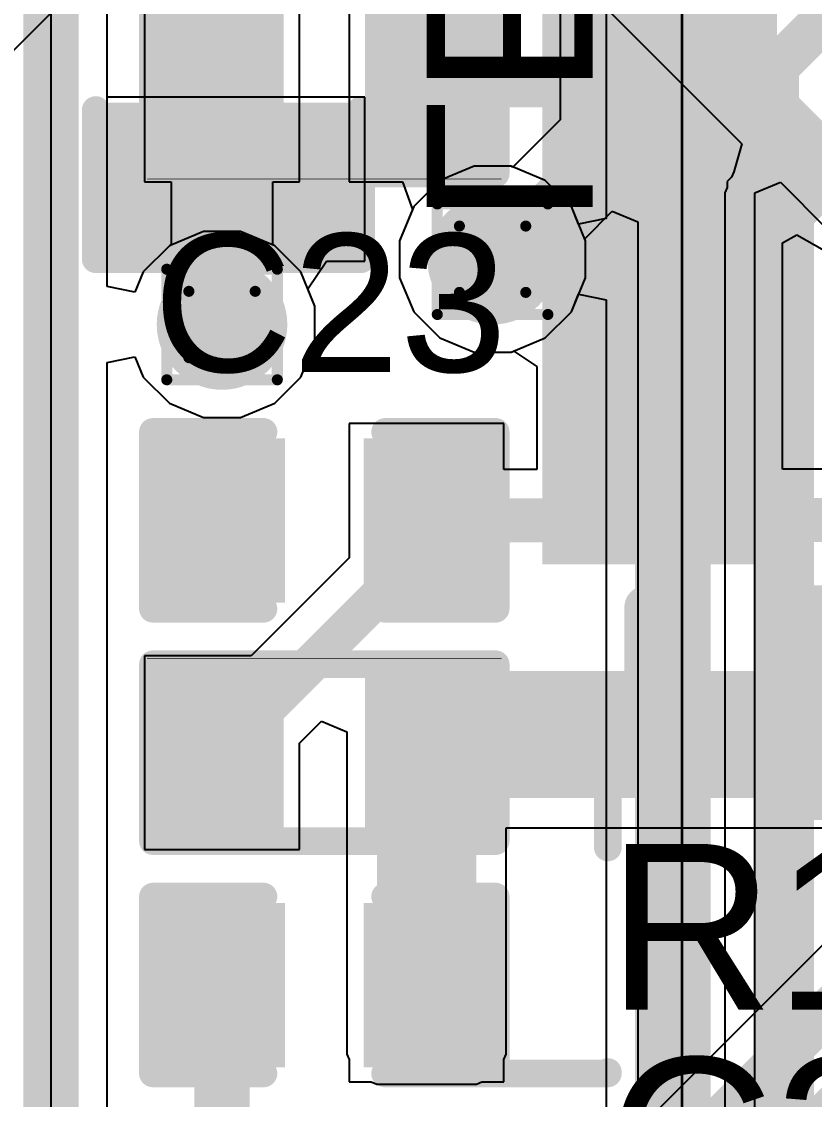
# Model space of a CAD drawing. Header units: inches. Extents: x -6 to 5433, y -4 to 5447.
# Drawn here: x 53.363 to 57.005, y 14.59 to 19.544 of the extents above; entities that cross this region are included whole.
import ezdxf

# ---------------------------------------------------------------- set-up
doc = ezdxf.new("R2010")
doc.units = ezdxf.units.IN
for name, color, linetype in [('Board_outline', 216, 'Continuous'), ('Bottom Layer', 5, 'Continuous'), ('Bottom Overlay', 54, 'Continuous'), ('Bottom Paste', 16, 'Continuous'), ('Bottom Solder', 6, 'Continuous'), ('Drill Drawing', 1, 'Continuous'), ('Ground', 16, 'Continuous'), ('Mechanical 4', 56, 'Continuous'), ('Multi-Layer', 9, 'Continuous'), ('Power', 76, 'Continuous'), ('Top Layer', 1, 'Continuous'), ('Top Overlay', 2, 'Continuous'), ('Top Paste', 8, 'Continuous'), ('Top Solder', 216, 'Continuous'), ('Via Holes', 16, 'Continuous')]:
    doc.layers.add(name, color=color, linetype=linetype)
doc.styles.add('Arial', font='', dxfattribs={"height": 0.2})
doc.styles.get('Arial').set_extended_font_data('Arial')

msp = doc.modelspace()

# ---------------------------------------------------------------- hatches: boundary and pattern name
at = {"layer": 'Bottom Layer'}
msp.add_hatch(color=5, dxfattribs=at).paths.add_polyline_path([(53.8129, 18.5689), (53.8129, 19.0689), (54.8129, 19.0689), (54.8129, 18.5689)])
h = msp.add_hatch(color=5, dxfattribs=at)
edge = h.paths.add_edge_path()
edge.add_arc((55.5266, 18.4514), 0.3, 0, 360)
h = msp.add_hatch(color=5, dxfattribs=at)
edge = h.paths.add_edge_path()
edge.add_arc((54.2836, 18.1514), 0.3, 0, 360)
at = {"layer": 'Bottom Paste'}
msp.add_hatch(color=16, dxfattribs=at).paths.add_polyline_path([(53.8129, 18.5689), (53.8129, 19.0689), (54.8129, 19.0689), (54.8129, 18.5689)])
at = {"layer": 'Bottom Solder'}
msp.add_hatch(color=6, dxfattribs=at).paths.add_polyline_path([(53.7113, 18.4673), (53.7113, 19.1705), (54.9145, 19.1705), (54.9145, 18.4673)])
at = {"layer": 'Ground'}
h = msp.add_hatch(color=16, dxfattribs=at)
edge = h.paths.add_edge_path()
edge.add_arc((55.5266, 18.4514), 0.3, 0, 360)
h = msp.add_hatch(color=16, dxfattribs=at)
edge = h.paths.add_edge_path()
edge.add_arc((54.2836, 18.1514), 0.3, 0, 360)
at = {"layer": 'Power'}
h = msp.add_hatch(color=76, dxfattribs=at)
edge = h.paths.add_edge_path()
edge.add_arc((55.5266, 18.4514), 0.3, 0, 360)
h = msp.add_hatch(color=76, dxfattribs=at)
edge = h.paths.add_edge_path()
edge.add_arc((54.2836, 18.1514), 0.3, 0, 360)
at = {"layer": 'Top Layer'}
for points in [[(54.055, 18.9339), (54.055, 19.5689), (54.5122, 19.5689), (54.5122, 18.9339)], [(54.9948, 18.9339), (54.9948, 19.5689), (55.452, 19.5689), (55.452, 18.9339)], [(56.7314, 19.1514), (55.8564, 19.1514), (55.8564, 19.3514), (56.7314, 19.3514)], [(56.7314, 18.7514), (55.8564, 18.7514), (55.8564, 18.9514), (56.7314, 18.9514)], [(56.7314, 18.3514), (55.8564, 18.3514), (55.8564, 18.5514), (56.7314, 18.5514)], [(56.7314, 17.9514), (55.8564, 17.9514), (55.8564, 18.1514), (56.7314, 18.1514)], [(56.7314, 17.5514), (55.8564, 17.5514), (55.8564, 17.7514), (56.7314, 17.7514)], [(54.5122, 17.5689), (54.5122, 16.9339), (54.055, 16.9339), (54.055, 17.5689)], [(55.452, 17.5689), (55.452, 16.9339), (54.9948, 16.9339), (54.9948, 17.5689)], [(56.7314, 17.1514), (55.8564, 17.1514), (55.8564, 17.3514), (56.7314, 17.3514)], [(54.9948, 15.9759), (57.2319, 15.9759), (57.2319, 16.5584), (54.9948, 16.5584)], [(54.5122, 16.5013), (54.5122, 15.8663), (54.055, 15.8663), (54.055, 16.5013)], [(54.9948, 14.7986), (55.452, 14.7986), (55.452, 16.533), (54.9948, 16.533)], [(55.452, 16.5013), (55.452, 15.8663), (54.9948, 15.8663), (54.9948, 16.5013)], [(54.055, 14.7986), (54.055, 15.4336), (54.5122, 15.4336), (54.5122, 14.7986)], [(54.9948, 14.7986), (54.9948, 15.4336), (55.452, 15.4336), (55.452, 14.7986)]]:
    msp.add_hatch(color=1, dxfattribs=at).paths.add_polyline_path(points)
h = msp.add_hatch(color=1, dxfattribs=at)
edge = h.paths.add_edge_path()
edge.add_arc((55.5266, 18.4514), 0.3, 0, 360)
h = msp.add_hatch(color=1, dxfattribs=at)
edge = h.paths.add_edge_path()
edge.add_arc((54.2836, 18.1514), 0.3, 0, 360)
at = {"layer": 'Top Paste'}
for points in [[(54.055, 18.9339), (54.055, 19.5689), (54.5122, 19.5689), (54.5122, 18.9339)], [(54.9948, 18.9339), (54.9948, 19.5689), (55.452, 19.5689), (55.452, 18.9339)], [(56.7314, 19.1514), (55.8564, 19.1514), (55.8564, 19.3514), (56.7314, 19.3514)], [(56.7314, 18.7514), (55.8564, 18.7514), (55.8564, 18.9514), (56.7314, 18.9514)], [(56.7314, 18.3514), (55.8564, 18.3514), (55.8564, 18.5514), (56.7314, 18.5514)], [(56.7314, 17.9514), (55.8564, 17.9514), (55.8564, 18.1514), (56.7314, 18.1514)], [(56.7314, 17.5514), (55.8564, 17.5514), (55.8564, 17.7514), (56.7314, 17.7514)], [(54.5122, 17.5689), (54.5122, 16.9339), (54.055, 16.9339), (54.055, 17.5689)], [(55.452, 17.5689), (55.452, 16.9339), (54.9948, 16.9339), (54.9948, 17.5689)], [(56.7314, 17.1514), (55.8564, 17.1514), (55.8564, 17.3514), (56.7314, 17.3514)], [(54.5122, 16.5013), (54.5122, 15.8663), (54.055, 15.8663), (54.055, 16.5013)], [(55.452, 16.5013), (55.452, 15.8663), (54.9948, 15.8663), (54.9948, 16.5013)], [(54.055, 14.7986), (54.055, 15.4336), (54.5122, 15.4336), (54.5122, 14.7986)], [(54.9948, 14.7986), (54.9948, 15.4336), (55.452, 15.4336), (55.452, 14.7986)]]:
    msp.add_hatch(color=8, dxfattribs=at).paths.add_polyline_path(points)
at = {"layer": 'Top Solder'}
for points in [[(56.833, 19.4498), (55.7548, 19.4498), (55.7548, 19.853), (56.833, 19.853)], [(54, 18.8789), (54, 19.6239), (54.5672, 19.6239), (54.5672, 18.8789)], [(54.9398, 18.8789), (54.9398, 19.6239), (55.507, 19.6239), (55.507, 18.8789)], [(56.833, 19.0498), (55.7548, 19.0498), (55.7548, 19.453), (56.833, 19.453)], [(56.833, 18.6498), (55.7548, 18.6498), (55.7548, 19.053), (56.833, 19.053)], [(56.833, 18.2498), (55.7548, 18.2498), (55.7548, 18.653), (56.833, 18.653)], [(56.833, 17.8498), (55.7548, 17.8498), (55.7548, 18.253), (56.833, 18.253)], [(56.833, 17.4498), (55.7548, 17.4498), (55.7548, 17.853), (56.833, 17.853)], [(54.5722, 17.6289), (54.5722, 16.8739), (53.995, 16.8739), (53.995, 17.6289)], [(55.512, 17.6289), (55.512, 16.8739), (54.9348, 16.8739), (54.9348, 17.6289)], [(56.833, 17.0498), (55.7548, 17.0498), (55.7548, 17.453), (56.833, 17.453)], [(57.3335, 16.9525), (57.3335, 15.8743), (56.9303, 15.8743), (56.9303, 16.9525)], [(54.5672, 16.5563), (54.5672, 15.8113), (54, 15.8113), (54, 16.5563)], [(55.507, 16.5563), (55.507, 15.8113), (54.9398, 15.8113), (54.9398, 16.5563)], [(53.995, 14.7386), (53.995, 15.4936), (54.5722, 15.4936), (54.5722, 14.7386)], [(54.9348, 14.7386), (54.9348, 15.4936), (55.512, 15.4936), (55.512, 14.7386)]]:
    msp.add_hatch(color=216, dxfattribs=at).paths.add_polyline_path(points)
at = {"layer": 'Via Holes'}
h = msp.add_hatch(color=7, dxfattribs=at)
edge = h.paths.add_edge_path()
edge.add_arc((55.5266, 18.4514), 0.15, 0, 360)
h = msp.add_hatch(color=7, dxfattribs=at)
edge = h.paths.add_edge_path()
edge.add_arc((54.2836, 18.1514), 0.15, 0, 360)

# ---------------------------------------------------------------- linework, layer by layer
at = {"layer": 'Board_outline'}
msp.add_lwpolyline([(53.4972, 11.5, 0.254, 0.254, 0), (53.4972, 28.5, 0.254, 0.254, 0)], format="xyseb", dxfattribs=at)
msp.add_lwpolyline([(53.4972, 11.5, 0.254, 0.254, 0), (53.4972, 28.5, 0.254, 0.254, 0)], format="xyseb", dxfattribs=at)
at = {"layer": 'Bottom Layer'}
for p, q in [((53.7562, 19.1959), (53.7562, 24.584)), ((55.8367, 24.4643), (55.8367, 19.0912)), ((54.9399, 19.1959), (53.7562, 19.1959)), ((54.9399, 18.4419), (54.9399, 19.1959)), ((55.8367, 19.0912), (55.6203, 18.8748)), ((55.4417, 18.8784), (55.2847, 18.8134)), ((55.6115, 18.8784), (55.4417, 18.8784)), ((55.6203, 18.8748), (55.6115, 18.8784)), ((55.2847, 18.8134), (55.1646, 18.6933)), ((55.1646, 18.6933), (55.0996, 18.5364)), ((55.9499, 18.5452), (56.0767, 18.6719)), ((56.0767, 18.6719), (56.194, 18.6233)), ((56.194, 18.6233), (56.194, 12.5696)), ((55.0996, 18.5364), (55.0996, 18.3665)), ((55.9536, 18.5364), (55.9499, 18.5452)), ((55.9536, 18.3665), (55.9536, 18.5364)), ((54.678, 18.3149), (54.7629, 18.4419)), ((54.7629, 18.4419), (54.9399, 18.4419)), ((55.0996, 18.3665), (55.1646, 18.2096)), ((55.8886, 18.2096), (55.9536, 18.3665)), ((54.7106, 18.2364), (54.678, 18.3149)), ((54.7106, 18.0665), (54.7106, 18.2364)), ((55.1646, 18.2096), (55.2847, 18.0894)), ((55.7685, 18.0894), (55.8886, 18.2096)), ((55.2847, 18.0894), (55.4417, 18.0244)), ((55.6115, 18.0244), (55.7685, 18.0894)), ((54.6456, 17.9096), (54.7106, 18.0665)), ((53.7562, 17.9771), (53.8832, 18.0023)), ((53.8832, 18.0023), (53.9216, 17.9096)), ((55.4417, 18.0244), (55.6115, 18.0244)), ((53.7562, 11.5), (53.7562, 17.9771)), ((53.9216, 17.9096), (54.0417, 17.7894)), ((54.5255, 17.7894), (54.6456, 17.9096)), ((54.0417, 17.7894), (54.1987, 17.7244)), ((54.3685, 17.7244), (54.5255, 17.7894)), ((54.1987, 17.7244), (54.3685, 17.7244))]:
    msp.add_line(p, q, dxfattribs=at)
for points in [[(56.0698, 18.9946, 0.2032, 0.2032, 0), (56.0698, 27.1136, 0.2032, 0.2032, 0)], [(56.8335, 19.3363, 0.2032, 0.2032, 0), (57.6353, 20.138, 0.2032, 0.2032, 0)], [(56.4271, 12.473, 0.2032, 0.2032, 0), (56.4271, 20.0076, 0.2032, 0.2032, 0)], [(56.8335, 10.502, 0.2032, 0.2032, 0), (56.8335, 19.3363, 0.2032, 0.2032, 0)], [(55.5266, 18.4514, 0.2032, 0.2032, 0), (56.0698, 18.9946, 0.2032, 0.2032, 0)], [(54.2836, 18.7896, 0.2032, 0.2032, 0), (54.3129, 18.8189, 0.2032, 0.2032, 0)], [(54.2836, 18.1514, 0.2032, 0.2032, 0), (54.2836, 18.7896, 0.2032, 0.2032, 0)]]:
    msp.add_lwpolyline(points, format="xyseb", dxfattribs=at)
for points in [[(56.7827, 19.3363, 0.1016, 0.1016, 1), (56.8843, 19.3363, 0.1016, 0.1016, 1)], [(56.7827, 19.3363, 0.1016, 0.1016, 1), (56.8843, 19.3363, 0.1016, 0.1016, 1)], [(56.019, 18.9946, 0.1016, 0.1016, 1), (56.1206, 18.9946, 0.1016, 0.1016, 1)], [(56.019, 18.9946, 0.1016, 0.1016, 1), (56.1206, 18.9946, 0.1016, 0.1016, 1)], [(54.2328, 18.7896, 0.1016, 0.1016, 1), (54.3344, 18.7896, 0.1016, 0.1016, 1)], [(54.2328, 18.7896, 0.1016, 0.1016, 1), (54.3344, 18.7896, 0.1016, 0.1016, 1)], [(54.2621, 18.8189, 0.1016, 0.1016, 1), (54.3637, 18.8189, 0.1016, 0.1016, 1)], [(55.4758, 18.4514, 0.1016, 0.1016, 1), (55.5774, 18.4514, 0.1016, 0.1016, 1)], [(54.2328, 18.1514, 0.1016, 0.1016, 1), (54.3344, 18.1514, 0.1016, 0.1016, 1)]]:
    msp.add_lwpolyline(points, format="xyseb", close=True, dxfattribs=at)
at = {"layer": 'Bottom Overlay'}
for points in [[(53.7033, 18.4513, 0.127, 0.127, 0), (53.7033, 19.1371, 0.127, 0.127, 0)], [(54.9225, 18.4513, 0.127, 0.127, 0), (54.9225, 19.1371, 0.127, 0.127, 0)], [(53.7033, 18.4513, 0.127, 0.127, 0), (54.9225, 18.4513, 0.127, 0.127, 0)]]:
    msp.add_lwpolyline(points, format="xyseb", dxfattribs=at)
for points in [[(53.6716, 19.1371, 0.0635, 0.0635, 1), (53.7351, 19.1371, 0.0635, 0.0635, 1)], [(54.8908, 19.1371, 0.0635, 0.0635, 1), (54.9543, 19.1371, 0.0635, 0.0635, 1)], [(53.6716, 18.4513, 0.0635, 0.0635, 1), (53.7351, 18.4513, 0.0635, 0.0635, 1)], [(53.6716, 18.4513, 0.0635, 0.0635, 1), (53.7351, 18.4513, 0.0635, 0.0635, 1)], [(54.8908, 18.4513, 0.0635, 0.0635, 1), (54.9543, 18.4513, 0.0635, 0.0635, 1)], [(54.8908, 18.4513, 0.0635, 0.0635, 1), (54.9543, 18.4513, 0.0635, 0.0635, 1)]]:
    msp.add_lwpolyline(points, format="xyseb", close=True, dxfattribs=at)
at = {"layer": 'Drill Drawing'}
for points in [[(55.2726, 18.7054, 0.0508, 0.0508, 0), (55.7806, 18.7054, 0.0508, 0.0508, 0)], [(55.2726, 18.1974, 0.0508, 0.0508, 0), (55.2726, 18.7054, 0.0508, 0.0508, 0)], [(55.7806, 18.1974, 0.0508, 0.0508, 0), (55.7806, 18.7054, 0.0508, 0.0508, 0)], [(55.3742, 18.6038, 0.0508, 0.0508, 0), (55.679, 18.6038, 0.0508, 0.0508, 0)], [(55.3742, 18.299, 0.0508, 0.0508, 0), (55.3742, 18.6038, 0.0508, 0.0508, 0)], [(55.679, 18.299, 0.0508, 0.0508, 0), (55.679, 18.6038, 0.0508, 0.0508, 0)], [(54.0296, 18.4054, 0.0508, 0.0508, 0), (54.5376, 18.4054, 0.0508, 0.0508, 0)], [(54.0296, 17.8974, 0.0508, 0.0508, 0), (54.0296, 18.4054, 0.0508, 0.0508, 0)], [(54.5376, 17.8974, 0.0508, 0.0508, 0), (54.5376, 18.4054, 0.0508, 0.0508, 0)], [(54.1312, 18.3038, 0.0508, 0.0508, 0), (54.436, 18.3038, 0.0508, 0.0508, 0)], [(54.1312, 17.999, 0.0508, 0.0508, 0), (54.1312, 18.3038, 0.0508, 0.0508, 0)], [(54.436, 17.999, 0.0508, 0.0508, 0), (54.436, 18.3038, 0.0508, 0.0508, 0)], [(55.3742, 18.299, 0.0508, 0.0508, 0), (55.679, 18.299, 0.0508, 0.0508, 0)], [(55.2726, 18.1974, 0.0508, 0.0508, 0), (55.7806, 18.1974, 0.0508, 0.0508, 0)], [(54.1312, 17.999, 0.0508, 0.0508, 0), (54.436, 17.999, 0.0508, 0.0508, 0)], [(54.0296, 17.8974, 0.0508, 0.0508, 0), (54.5376, 17.8974, 0.0508, 0.0508, 0)]]:
    msp.add_lwpolyline(points, format="xyseb", dxfattribs=at)
for points in [[(55.2599, 18.7054, 0.0254, 0.0254, 1), (55.2853, 18.7054, 0.0254, 0.0254, 1)], [(55.2599, 18.7054, 0.0254, 0.0254, 1), (55.2853, 18.7054, 0.0254, 0.0254, 1)], [(55.7679, 18.7054, 0.0254, 0.0254, 1), (55.7933, 18.7054, 0.0254, 0.0254, 1)], [(55.7679, 18.7054, 0.0254, 0.0254, 1), (55.7933, 18.7054, 0.0254, 0.0254, 1)], [(55.3615, 18.6038, 0.0254, 0.0254, 1), (55.3869, 18.6038, 0.0254, 0.0254, 1)], [(55.3615, 18.6038, 0.0254, 0.0254, 1), (55.3869, 18.6038, 0.0254, 0.0254, 1)], [(55.6663, 18.6038, 0.0254, 0.0254, 1), (55.6917, 18.6038, 0.0254, 0.0254, 1)], [(55.6663, 18.6038, 0.0254, 0.0254, 1), (55.6917, 18.6038, 0.0254, 0.0254, 1)], [(54.0169, 18.4054, 0.0254, 0.0254, 1), (54.0423, 18.4054, 0.0254, 0.0254, 1)], [(54.0169, 18.4054, 0.0254, 0.0254, 1), (54.0423, 18.4054, 0.0254, 0.0254, 1)], [(54.5249, 18.4054, 0.0254, 0.0254, 1), (54.5503, 18.4054, 0.0254, 0.0254, 1)], [(54.5249, 18.4054, 0.0254, 0.0254, 1), (54.5503, 18.4054, 0.0254, 0.0254, 1)], [(54.1185, 18.3038, 0.0254, 0.0254, 1), (54.1439, 18.3038, 0.0254, 0.0254, 1)], [(54.1185, 18.3038, 0.0254, 0.0254, 1), (54.1439, 18.3038, 0.0254, 0.0254, 1)], [(54.4233, 18.3038, 0.0254, 0.0254, 1), (54.4487, 18.3038, 0.0254, 0.0254, 1)], [(54.4233, 18.3038, 0.0254, 0.0254, 1), (54.4487, 18.3038, 0.0254, 0.0254, 1)], [(55.3615, 18.299, 0.0254, 0.0254, 1), (55.3869, 18.299, 0.0254, 0.0254, 1)], [(55.3615, 18.299, 0.0254, 0.0254, 1), (55.3869, 18.299, 0.0254, 0.0254, 1)], [(55.6663, 18.299, 0.0254, 0.0254, 1), (55.6917, 18.299, 0.0254, 0.0254, 1)], [(55.6663, 18.299, 0.0254, 0.0254, 1), (55.6917, 18.299, 0.0254, 0.0254, 1)], [(55.2599, 18.1974, 0.0254, 0.0254, 1), (55.2853, 18.1974, 0.0254, 0.0254, 1)], [(55.2599, 18.1974, 0.0254, 0.0254, 1), (55.2853, 18.1974, 0.0254, 0.0254, 1)], [(55.7679, 18.1974, 0.0254, 0.0254, 1), (55.7933, 18.1974, 0.0254, 0.0254, 1)], [(55.7679, 18.1974, 0.0254, 0.0254, 1), (55.7933, 18.1974, 0.0254, 0.0254, 1)], [(54.1185, 17.999, 0.0254, 0.0254, 1), (54.1439, 17.999, 0.0254, 0.0254, 1)], [(54.1185, 17.999, 0.0254, 0.0254, 1), (54.1439, 17.999, 0.0254, 0.0254, 1)], [(54.4233, 17.999, 0.0254, 0.0254, 1), (54.4487, 17.999, 0.0254, 0.0254, 1)], [(54.4233, 17.999, 0.0254, 0.0254, 1), (54.4487, 17.999, 0.0254, 0.0254, 1)], [(54.0169, 17.8974, 0.0254, 0.0254, 1), (54.0423, 17.8974, 0.0254, 0.0254, 1)], [(54.0169, 17.8974, 0.0254, 0.0254, 1), (54.0423, 17.8974, 0.0254, 0.0254, 1)], [(54.5249, 17.8974, 0.0254, 0.0254, 1), (54.5503, 17.8974, 0.0254, 0.0254, 1)], [(54.5249, 17.8974, 0.0254, 0.0254, 1), (54.5503, 17.8974, 0.0254, 0.0254, 1)]]:
    msp.add_lwpolyline(points, format="xyseb", close=True, dxfattribs=at)
at = {"layer": 'Ground'}
for p, q in [((53.7562, 18.3258), (53.7562, 24.584)), ((55.7673, 19.8864), (56.6723, 18.9814)), ((56.6723, 18.9814), (56.6342, 18.8536)), ((55.4417, 18.8784), (55.2847, 18.8134)), ((55.6115, 18.8784), (55.4417, 18.8784)), ((55.7685, 18.8134), (55.6115, 18.8784)), ((56.6237, 18.8283), (56.6044, 18.809)), ((56.6342, 18.8536), (56.6237, 18.8283)), ((55.2847, 18.8134), (55.1646, 18.6933)), ((55.8886, 18.6933), (55.7685, 18.8134)), ((56.6044, 18.7816), (56.5939, 18.7564)), ((56.6044, 18.809), (56.6044, 18.7816)), ((56.7314, 18.7564), (56.8487, 18.805)), ((56.8487, 18.805), (57.0606, 18.5931)), ((56.5939, 18.7564), (56.5939, 13.1693)), ((56.7314, 13.1693), (56.7314, 18.7564)), ((55.1646, 18.6933), (55.0996, 18.5364)), ((55.9536, 18.5364), (55.8886, 18.6933)), ((54.1987, 18.5784), (54.0417, 18.5134)), ((54.3685, 18.5784), (54.1987, 18.5784)), ((54.5255, 18.5134), (54.3685, 18.5784)), ((55.0996, 18.5364), (55.0996, 18.3665)), ((55.9536, 18.3665), (55.9536, 18.5364)), ((54.0417, 18.5134), (53.9216, 18.3933)), ((54.6456, 18.3933), (54.5255, 18.5134)), ((53.9216, 18.3933), (53.8832, 18.3005)), ((54.7106, 18.2364), (54.6456, 18.3933)), ((55.0996, 18.3665), (55.1646, 18.2096)), ((55.8886, 18.2096), (55.9536, 18.3665)), ((53.8832, 18.3005), (53.7562, 18.3258)), ((54.7106, 18.0665), (54.7106, 18.2364)), ((55.1646, 18.2096), (55.2847, 18.0894)), ((55.7685, 18.0894), (55.8886, 18.2096)), ((55.2847, 18.0894), (55.4417, 18.0244)), ((55.6115, 18.0244), (55.7685, 18.0894)), ((54.6456, 17.9096), (54.7106, 18.0665)), ((53.7562, 17.9771), (53.8832, 18.0023)), ((53.8832, 18.0023), (53.9216, 17.9096)), ((55.4417, 18.0244), (55.6115, 18.0244)), ((53.7562, 11.5), (53.7562, 17.9771)), ((53.9216, 17.9096), (54.0417, 17.7894)), ((54.5255, 17.7894), (54.6456, 17.9096)), ((54.0417, 17.7894), (54.1987, 17.7244)), ((54.3685, 17.7244), (54.5255, 17.7894)), ((54.1987, 17.7244), (54.3685, 17.7244))]:
    msp.add_line(p, q, dxfattribs=at)
msp.add_lwpolyline([(55.9321, 20.0513, 0.2032, 0.2032, 0), (57.4785, 18.5049, 0.2032, 0.2032, 0)], format="xyseb", dxfattribs=at)
at = {"layer": 'Mechanical 4'}
for points in [[(56.4, 12.55, 0.254, 0.254, 0), (56.4, 27.45, 0.254, 0.254, 0)], [(56.3972, 12.545, 0.0127, 0.0127, 0), (56.3972, 27.445, 0.0127, 0.0127, 0)]]:
    msp.add_lwpolyline(points, format="xyseb", dxfattribs=at)
at = {"layer": 'Multi-Layer'}
msp.add_line((53.4972, 28.5), (53.4972, 11.5), dxfattribs=at)
at = {"layer": 'Power'}
for p, q in [((56.049, 22.161), (56.049, 18.6379)), ((53.7562, 18.3258), (53.7562, 19.9689)), ((55.4417, 18.8784), (55.2847, 18.8134)), ((55.6115, 18.8784), (55.4417, 18.8784)), ((55.7685, 18.8134), (55.6115, 18.8784)), ((55.2847, 18.8134), (55.1646, 18.6933)), ((55.8886, 18.6933), (55.7685, 18.8134)), ((55.1646, 18.6933), (55.0996, 18.5364)), ((55.922, 18.6127), (55.8886, 18.6933)), ((56.049, 18.6379), (55.922, 18.6127)), ((54.1987, 18.5784), (54.0417, 18.5134)), ((54.3685, 18.5784), (54.1987, 18.5784)), ((54.5255, 18.5134), (54.3685, 18.5784)), ((55.0996, 18.5364), (55.0996, 18.3665)), ((54.0417, 18.5134), (53.9216, 18.3933)), ((54.6456, 18.3933), (54.5255, 18.5134)), ((53.9216, 18.3933), (53.8832, 18.3005)), ((54.7106, 18.2364), (54.6456, 18.3933)), ((55.0996, 18.3665), (55.1646, 18.2096)), ((53.8832, 18.3005), (53.7562, 18.3258)), ((55.8886, 18.2096), (55.922, 18.2902)), ((55.922, 18.2902), (56.049, 18.2649)), ((54.7106, 18.0665), (54.7106, 18.2364)), ((56.049, 18.2649), (56.049, 11.8972)), ((55.1646, 18.2096), (55.2847, 18.0894)), ((55.7685, 18.0894), (55.8886, 18.2096)), ((55.2847, 18.0894), (55.4417, 18.0244)), ((55.6115, 18.0244), (55.7685, 18.0894)), ((54.6456, 17.9096), (54.7106, 18.0665)), ((53.7562, 17.9771), (53.8832, 18.0023)), ((53.8832, 18.0023), (53.9216, 17.9096)), ((55.4417, 18.0244), (55.6115, 18.0244)), ((53.7562, 12.4185), (53.7562, 17.9771)), ((53.9216, 17.9096), (54.0417, 17.7894)), ((54.5255, 17.7894), (54.6456, 17.9096)), ((54.0417, 17.7894), (54.1987, 17.7244)), ((54.3685, 17.7244), (54.5255, 17.7894)), ((54.1987, 17.7244), (54.3685, 17.7244))]:
    msp.add_line(p, q, dxfattribs=at)
for points in [[(56.2821, 11.5316, 0.2032, 0.2032, 0), (56.2821, 22.2575, 0.2032, 0.2032, 0)], [(56.9016, 18.6568, 0.2032, 0.2032, 0), (57.3078, 19.063, 0.2032, 0.2032, 0)], [(56.9016, 11.2253, 0.2032, 0.2032, 0), (56.9016, 18.6568, 0.2032, 0.2032, 0)]]:
    msp.add_lwpolyline(points, format="xyseb", dxfattribs=at)
msp.add_lwpolyline([(56.8508, 18.6568, 0.1016, 0.1016, 1), (56.9524, 18.6568, 0.1016, 0.1016, 1)], format="xyseb", close=True, dxfattribs=at)
msp.add_lwpolyline([(56.8508, 18.6568, 0.1016, 0.1016, 1), (56.9524, 18.6568, 0.1016, 0.1016, 1)], format="xyseb", close=True, dxfattribs=at)
at = {"layer": 'Top Layer'}
for p, q in [((53.7562, 18.3258), (53.7562, 24.584)), ((53.928, 19.6959), (53.928, 18.8069)), ((54.6392, 18.8069), (54.6392, 19.6959)), ((54.8678, 19.6959), (54.8678, 18.8069)), ((53.928, 18.8069), (54.0505, 18.8069)), ((54.0505, 18.8069), (54.0505, 18.5171)), ((54.5167, 18.5171), (54.5167, 18.8069)), ((54.5167, 18.8069), (54.6392, 18.8069)), ((54.8678, 18.8069), (55.1123, 18.8069)), ((55.1123, 18.8069), (55.1591, 18.6799)), ((55.1591, 18.6799), (55.0996, 18.5364)), ((55.0996, 18.5364), (55.0996, 18.3665)), ((56.8584, 18.5268), (56.9245, 18.5632)), ((56.8584, 17.4861), (56.8584, 18.5268)), ((56.9245, 18.5632), (57.0515, 18.4916)), ((54.0417, 18.5134), (53.9216, 18.3933)), ((54.0505, 18.5171), (54.0417, 18.5134)), ((54.5255, 18.5134), (54.5167, 18.5171)), ((54.6456, 18.3933), (54.5255, 18.5134)), ((53.9216, 18.3933), (53.8832, 18.3005)), ((54.7106, 18.2364), (54.6456, 18.3933)), ((55.0996, 18.3665), (55.1646, 18.2096)), ((53.8832, 18.3005), (53.7562, 18.3258)), ((54.7106, 18.0665), (54.7106, 18.2364)), ((55.1646, 18.2096), (55.2847, 18.0894)), ((55.2847, 18.0894), (55.4417, 18.0244)), ((54.6456, 17.9096), (54.7106, 18.0665)), ((53.7562, 17.9771), (53.8832, 18.0023)), ((53.8832, 18.0023), (53.9216, 17.9096)), ((55.4417, 18.0244), (55.6115, 18.0244)), ((55.6115, 18.0244), (55.6238, 18.0295)), ((55.6238, 18.0295), (55.7294, 17.959)), ((53.7562, 11.5), (53.7562, 17.9771)), ((55.7294, 17.959), (55.7294, 17.4845)), ((53.9216, 17.9096), (54.0417, 17.7894)), ((54.5255, 17.7894), (54.6456, 17.9096)), ((54.0417, 17.7894), (54.1987, 17.7244)), ((54.3685, 17.7244), (54.5255, 17.7894)), ((54.1987, 17.7244), (54.3685, 17.7244)), ((55.579, 17.6959), (54.8678, 17.6959)), ((54.8678, 17.6959), (54.8678, 17.0793)), ((55.579, 17.4845), (55.579, 17.6959)), ((57.1404, 17.4861), (56.8584, 17.4861)), ((55.7294, 17.4845), (55.579, 17.4845)), ((54.8678, 17.0793), (54.4168, 16.6283)), ((54.4168, 16.6283), (53.928, 16.6283)), ((53.928, 16.6283), (53.928, 15.7393)), ((54.6392, 16.2281), (54.74, 16.3289)), ((54.74, 16.3289), (54.8573, 16.2803)), ((54.8573, 16.2803), (54.8573, 14.7986)), ((54.6392, 15.7393), (54.6392, 16.2281)), ((55.5895, 14.7986), (55.5895, 15.8385)), ((55.5895, 15.8385), (57.2319, 15.8385)), ((53.928, 15.7393), (54.6392, 15.7393)), ((57.2988, 15.5561), (56.0242, 14.2815)), ((54.8573, 14.7986), (54.8678, 14.7733)), ((54.8678, 14.7733), (54.8678, 14.6716)), ((55.579, 14.7733), (55.5895, 14.7986)), ((55.579, 14.6716), (55.579, 14.7733)), ((54.8678, 14.6716), (54.9695, 14.6716)), ((54.9695, 14.6716), (54.9948, 14.6611)), ((55.452, 14.6611), (55.4773, 14.6716)), ((55.4773, 14.6716), (55.579, 14.6716)), ((54.9948, 14.6611), (55.452, 14.6611))]:
    msp.add_line(p, q, dxfattribs=at)
for points in [[(54.2836, 18.1514, 0.2032, 0.2032, 0), (54.2836, 19.2514, 0.2032, 0.2032, 0)], [(55.452, 19.2514, 0.2032, 0.2032, 0), (56.2939, 19.2514, 0.2032, 0.2032, 0)], [(56.2939, 18.8514, 0.2032, 0.2032, 0), (56.2955, 18.8498, 0.2032, 0.2032, 0)], [(56.2955, 18.8498, 0.2032, 0.2032, 0), (57.1335, 18.8498, 0.2032, 0.2032, 0)], [(55.3488, 18.4514, 0.2032, 0.2032, 0), (55.5266, 18.4514, 0.2032, 0.2032, 0)], [(55.5266, 18.4514, 0.2032, 0.2032, 0), (56.2939, 18.4514, 0.2032, 0.2032, 0)], [(55.2234, 17.2514, 0.2032, 0.2032, 0), (56.2939, 17.2514, 0.2032, 0.2032, 0)], [(55.2234, 17.1236, 0.1778, 0.1778, 0), (55.2234, 17.2514, 0.1778, 0.1778, 0)], [(56.2939, 17.2514, 0.2032, 0.2032, 0), (56.2955, 17.253, 0.2032, 0.2032, 0)], [(56.2955, 17.253, 0.2032, 0.2032, 0), (57.4696, 17.253, 0.2032, 0.2032, 0)], [(54.2836, 16.1838, 0.1778, 0.1778, 0), (55.2234, 17.1236, 0.1778, 0.1778, 0)], [(56.1208, 14.0484, 0.2032, 0.2032, 0), (57.5319, 15.4596, 0.2032, 0.2032, 0)], [(55.5201, 12.9808, 0.2032, 0.2032, 0), (57.9319, 15.3926, 0.2032, 0.2032, 0)], [(54.2836, 14.0484, 0.254, 0.254, 0), (54.2836, 15.1161, 0.254, 0.254, 0)]]:
    msp.add_lwpolyline(points, format="xyseb", dxfattribs=at)
for points in [[(54.2328, 19.2514, 0.1016, 0.1016, 1), (54.3344, 19.2514, 0.1016, 0.1016, 1)], [(55.4012, 19.2514, 0.1016, 0.1016, 1), (55.5028, 19.2514, 0.1016, 0.1016, 1)], [(56.2431, 19.2514, 0.1016, 0.1016, 1), (56.3447, 19.2514, 0.1016, 0.1016, 1)], [(56.2431, 18.8514, 0.1016, 0.1016, 1), (56.3447, 18.8514, 0.1016, 0.1016, 1)], [(56.2447, 18.8498, 0.1016, 0.1016, 1), (56.3463, 18.8498, 0.1016, 0.1016, 1)], [(56.2447, 18.8498, 0.1016, 0.1016, 1), (56.3463, 18.8498, 0.1016, 0.1016, 1)], [(55.298, 18.4514, 0.1016, 0.1016, 1), (55.3996, 18.4514, 0.1016, 0.1016, 1)], [(55.4758, 18.4514, 0.1016, 0.1016, 1), (55.5774, 18.4514, 0.1016, 0.1016, 1)], [(55.4758, 18.4514, 0.1016, 0.1016, 1), (55.5774, 18.4514, 0.1016, 0.1016, 1)], [(56.2431, 18.4514, 0.1016, 0.1016, 1), (56.3447, 18.4514, 0.1016, 0.1016, 1)], [(54.2328, 18.1514, 0.1016, 0.1016, 1), (54.3344, 18.1514, 0.1016, 0.1016, 1)], [(55.1726, 17.2514, 0.1016, 0.1016, 1), (55.2742, 17.2514, 0.1016, 0.1016, 1)], [(55.1789, 17.2514, 0.0889, 0.0889, 1), (55.2678, 17.2514, 0.0889, 0.0889, 1)], [(56.2431, 17.2514, 0.1016, 0.1016, 1), (56.3447, 17.2514, 0.1016, 0.1016, 1)], [(56.2431, 17.2514, 0.1016, 0.1016, 1), (56.3447, 17.2514, 0.1016, 0.1016, 1)], [(56.2447, 17.253, 0.1016, 0.1016, 1), (56.3463, 17.253, 0.1016, 0.1016, 1)], [(56.2447, 17.253, 0.1016, 0.1016, 1), (56.3463, 17.253, 0.1016, 0.1016, 1)], [(55.1789, 17.1236, 0.0889, 0.0889, 1), (55.2678, 17.1236, 0.0889, 0.0889, 1)], [(55.1789, 17.1236, 0.0889, 0.0889, 1), (55.2678, 17.1236, 0.0889, 0.0889, 1)], [(54.2391, 16.1838, 0.0889, 0.0889, 1), (54.328, 16.1838, 0.0889, 0.0889, 1)], [(54.2201, 15.1161, 0.127, 0.127, 1), (54.3471, 15.1161, 0.127, 0.127, 1)]]:
    msp.add_lwpolyline(points, format="xyseb", close=True, dxfattribs=at)
at = {"layer": 'Top Overlay'}
for points in [[(53.9661, 18.845, 0.127, 0.127, 0), (53.9661, 19.6578, 0.127, 0.127, 0)], [(55.5409, 18.845, 0.127, 0.127, 0), (55.5409, 19.6578, 0.127, 0.127, 0)], [(53.9661, 18.845, 0.127, 0.127, 0), (55.5409, 18.845, 0.127, 0.127, 0)], [(53.9407, 18.8196, 0.00323, 0.00323, 0), (55.5663, 18.8196, 0.00323, 0.00323, 0)], [(53.9661, 17.6578, 0.127, 0.127, 0), (54.4741, 17.6578, 0.127, 0.127, 0)], [(53.9661, 16.845, 0.127, 0.127, 0), (53.9661, 17.6578, 0.127, 0.127, 0)], [(55.0329, 17.6578, 0.127, 0.127, 0), (55.5409, 17.6578, 0.127, 0.127, 0)], [(55.5409, 16.845, 0.127, 0.127, 0), (55.5409, 17.6578, 0.127, 0.127, 0)], [(56.2319, 16.3514, 0.2, 0.2, 0), (56.2319, 16.8514, 0.2, 0.2, 0)], [(53.9661, 16.845, 0.127, 0.127, 0), (54.4741, 16.845, 0.127, 0.127, 0)], [(55.0329, 16.845, 0.127, 0.127, 0), (55.5409, 16.845, 0.127, 0.127, 0)], [(53.9661, 15.7774, 0.127, 0.127, 0), (53.9661, 16.5902, 0.127, 0.127, 0)], [(53.9661, 16.5902, 0.127, 0.127, 0), (55.5409, 16.5902, 0.127, 0.127, 0)], [(55.5409, 15.7774, 0.127, 0.127, 0), (55.5409, 16.5902, 0.127, 0.127, 0)], [(53.9407, 16.6156, 0.00323, 0.00323, 0), (55.5663, 16.6156, 0.00323, 0.00323, 0)], [(56.2319, 16.3514, 0.2, 0.2, 0), (56.7319, 16.3514, 0.2, 0.2, 0)], [(55.5409, 16.1838, 0.127, 0.127, 0), (56.056, 16.1838, 0.127, 0.127, 0)], [(56.056, 15.748, 0.127, 0.127, 0), (56.056, 16.1838, 0.127, 0.127, 0)], [(53.9661, 15.7774, 0.127, 0.127, 0), (55.5409, 15.7774, 0.127, 0.127, 0)], [(53.9661, 15.5225, 0.127, 0.127, 0), (54.4741, 15.5225, 0.127, 0.127, 0)], [(53.9661, 14.7097, 0.127, 0.127, 0), (53.9661, 15.5225, 0.127, 0.127, 0)], [(55.0329, 15.5225, 0.127, 0.127, 0), (55.5409, 15.5225, 0.127, 0.127, 0)], [(55.5409, 14.7097, 0.127, 0.127, 0), (55.5409, 15.5225, 0.127, 0.127, 0)], [(53.9661, 14.7097, 0.127, 0.127, 0), (54.4741, 14.7097, 0.127, 0.127, 0)], [(55.0329, 14.7097, 0.127, 0.127, 0), (55.5409, 14.7097, 0.127, 0.127, 0)], [(55.5266, 14.7097, 0.127, 0.127, 0), (56.056, 14.7097, 0.127, 0.127, 0)], [(56.056, 14.7097, 0.127, 0.127, 0), (56.056, 14.7166, 0.127, 0.127, 0)]]:
    msp.add_lwpolyline(points, format="xyseb", dxfattribs=at)
for points in [[(53.9343, 18.845, 0.0635, 0.0635, 1), (53.9978, 18.845, 0.0635, 0.0635, 1)], [(53.9343, 18.845, 0.0635, 0.0635, 1), (53.9978, 18.845, 0.0635, 0.0635, 1)], [(55.5091, 18.845, 0.0635, 0.0635, 1), (55.5726, 18.845, 0.0635, 0.0635, 1)], [(55.5091, 18.845, 0.0635, 0.0635, 1), (55.5726, 18.845, 0.0635, 0.0635, 1)], [(53.9399, 18.8196, 0.00161, 0.00161, 1), (53.9415, 18.8196, 0.00161, 0.00161, 1)], [(55.5655, 18.8196, 0.00161, 0.00161, 1), (55.5671, 18.8196, 0.00161, 0.00161, 1)], [(53.9343, 17.6578, 0.0635, 0.0635, 1), (53.9978, 17.6578, 0.0635, 0.0635, 1)], [(53.9343, 17.6578, 0.0635, 0.0635, 1), (53.9978, 17.6578, 0.0635, 0.0635, 1)], [(54.4423, 17.6578, 0.0635, 0.0635, 1), (54.5058, 17.6578, 0.0635, 0.0635, 1)], [(55.0011, 17.6578, 0.0635, 0.0635, 1), (55.0646, 17.6578, 0.0635, 0.0635, 1)], [(55.5091, 17.6578, 0.0635, 0.0635, 1), (55.5726, 17.6578, 0.0635, 0.0635, 1)], [(55.5091, 17.6578, 0.0635, 0.0635, 1), (55.5726, 17.6578, 0.0635, 0.0635, 1)], [(56.1819, 16.8514, 0.1, 0.1, 1), (56.2819, 16.8514, 0.1, 0.1, 1)], [(53.9343, 16.845, 0.0635, 0.0635, 1), (53.9978, 16.845, 0.0635, 0.0635, 1)], [(53.9343, 16.845, 0.0635, 0.0635, 1), (53.9978, 16.845, 0.0635, 0.0635, 1)], [(54.4423, 16.845, 0.0635, 0.0635, 1), (54.5058, 16.845, 0.0635, 0.0635, 1)], [(55.0011, 16.845, 0.0635, 0.0635, 1), (55.0646, 16.845, 0.0635, 0.0635, 1)], [(55.5091, 16.845, 0.0635, 0.0635, 1), (55.5726, 16.845, 0.0635, 0.0635, 1)], [(55.5091, 16.845, 0.0635, 0.0635, 1), (55.5726, 16.845, 0.0635, 0.0635, 1)], [(53.9343, 16.5902, 0.0635, 0.0635, 1), (53.9978, 16.5902, 0.0635, 0.0635, 1)], [(53.9343, 16.5902, 0.0635, 0.0635, 1), (53.9978, 16.5902, 0.0635, 0.0635, 1)], [(55.5091, 16.5902, 0.0635, 0.0635, 1), (55.5726, 16.5902, 0.0635, 0.0635, 1)], [(55.5091, 16.5902, 0.0635, 0.0635, 1), (55.5726, 16.5902, 0.0635, 0.0635, 1)], [(53.9399, 16.6156, 0.00161, 0.00161, 1), (53.9415, 16.6156, 0.00161, 0.00161, 1)], [(55.5655, 16.6156, 0.00161, 0.00161, 1), (55.5671, 16.6156, 0.00161, 0.00161, 1)], [(56.1819, 16.3514, 0.1, 0.1, 1), (56.2819, 16.3514, 0.1, 0.1, 1)], [(56.1819, 16.3514, 0.1, 0.1, 1), (56.2819, 16.3514, 0.1, 0.1, 1)], [(56.6819, 16.3514, 0.1, 0.1, 1), (56.7819, 16.3514, 0.1, 0.1, 1)], [(55.5091, 16.1838, 0.0635, 0.0635, 1), (55.5726, 16.1838, 0.0635, 0.0635, 1)], [(56.0243, 16.1838, 0.0635, 0.0635, 1), (56.0878, 16.1838, 0.0635, 0.0635, 1)], [(56.0243, 16.1838, 0.0635, 0.0635, 1), (56.0878, 16.1838, 0.0635, 0.0635, 1)], [(53.9343, 15.7774, 0.0635, 0.0635, 1), (53.9978, 15.7774, 0.0635, 0.0635, 1)], [(53.9343, 15.7774, 0.0635, 0.0635, 1), (53.9978, 15.7774, 0.0635, 0.0635, 1)], [(55.5091, 15.7774, 0.0635, 0.0635, 1), (55.5726, 15.7774, 0.0635, 0.0635, 1)], [(55.5091, 15.7774, 0.0635, 0.0635, 1), (55.5726, 15.7774, 0.0635, 0.0635, 1)], [(56.0243, 15.748, 0.0635, 0.0635, 1), (56.0878, 15.748, 0.0635, 0.0635, 1)], [(53.9343, 15.5225, 0.0635, 0.0635, 1), (53.9978, 15.5225, 0.0635, 0.0635, 1)], [(53.9343, 15.5225, 0.0635, 0.0635, 1), (53.9978, 15.5225, 0.0635, 0.0635, 1)], [(54.4423, 15.5225, 0.0635, 0.0635, 1), (54.5058, 15.5225, 0.0635, 0.0635, 1)], [(55.0011, 15.5225, 0.0635, 0.0635, 1), (55.0646, 15.5225, 0.0635, 0.0635, 1)], [(55.5091, 15.5225, 0.0635, 0.0635, 1), (55.5726, 15.5225, 0.0635, 0.0635, 1)], [(55.5091, 15.5225, 0.0635, 0.0635, 1), (55.5726, 15.5225, 0.0635, 0.0635, 1)], [(53.9343, 14.7097, 0.0635, 0.0635, 1), (53.9978, 14.7097, 0.0635, 0.0635, 1)], [(53.9343, 14.7097, 0.0635, 0.0635, 1), (53.9978, 14.7097, 0.0635, 0.0635, 1)], [(54.4423, 14.7097, 0.0635, 0.0635, 1), (54.5058, 14.7097, 0.0635, 0.0635, 1)], [(55.0011, 14.7097, 0.0635, 0.0635, 1), (55.0646, 14.7097, 0.0635, 0.0635, 1)], [(55.4948, 14.7097, 0.0635, 0.0635, 1), (55.5583, 14.7097, 0.0635, 0.0635, 1)], [(55.5091, 14.7097, 0.0635, 0.0635, 1), (55.5726, 14.7097, 0.0635, 0.0635, 1)], [(55.5091, 14.7097, 0.0635, 0.0635, 1), (55.5726, 14.7097, 0.0635, 0.0635, 1)], [(56.0243, 14.7166, 0.0635, 0.0635, 1), (56.0878, 14.7166, 0.0635, 0.0635, 1)], [(56.0243, 14.7097, 0.0635, 0.0635, 1), (56.0878, 14.7097, 0.0635, 0.0635, 1)], [(56.0243, 14.7097, 0.0635, 0.0635, 1), (56.0878, 14.7097, 0.0635, 0.0635, 1)]]:
    msp.add_lwpolyline(points, format="xyseb", close=True, dxfattribs=at)
at = {"layer": 'Top Solder'}
msp.add_line((44.5754, 10.581), (5432.8521, 5447.4931), dxfattribs=at)

# ---------------------------------------------------------------- texts
at = {"layer": 'Bottom Overlay', "style": 'Arial', "text_generation_flag": 2}
msp.add_text('LED3', height=0.762, rotation=270, dxfattribs=at).set_placement((55.2242, 18.6042))
at = {"layer": 'Top Overlay', "style": 'Arial'}
for s, height, p in [('C23', 0.635, (53.9665, 17.9337)), ('R17', 0.762, (56.0524, 15.0024)), ('C31', 0.762, (56.0524, 14.0202))]:
    msp.add_text(s, height=height, dxfattribs=at).set_placement(p)

doc.saveas('drawing.dxf')
